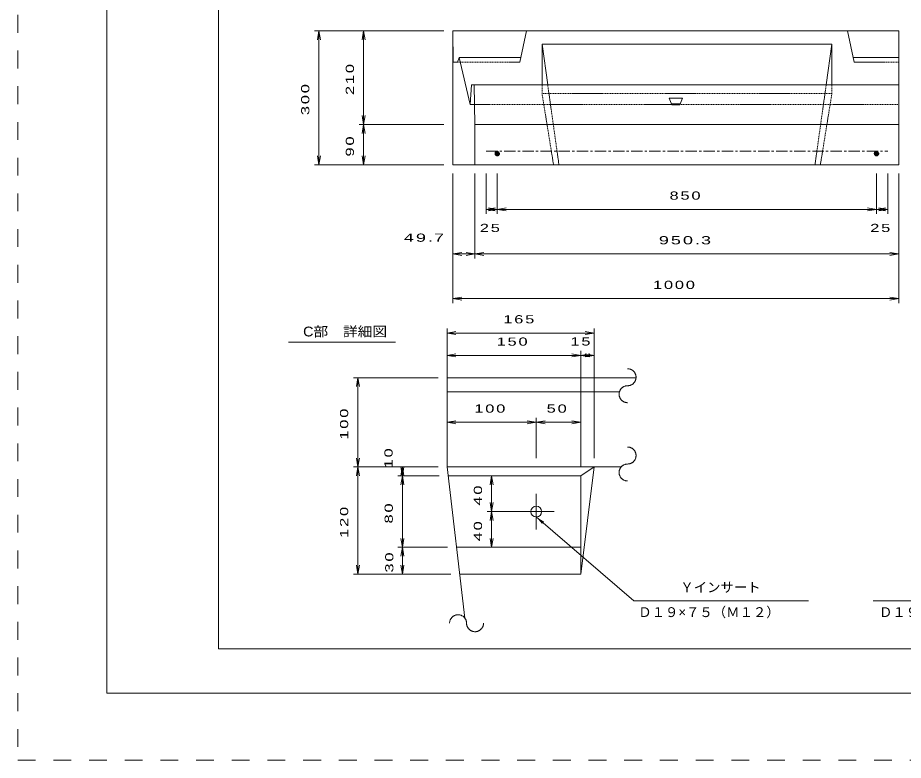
# Model space of a CAD drawing. Units: millimetres at full size, sheet at 1:10, with parts at other scales. Extents: x -200 to 4400, y -150 to 3120.
# Drawn here: x -200 to 1785, y -150 to 1514 of the extents above; entities that cross this region are included whole.
import ezdxf
from ezdxf.enums import TextEntityAlignment as Align

# ---------------------------------------------------------------- set-up
doc = ezdxf.new("R2010")
doc.units = ezdxf.units.MM
doc.header["$LTSCALE"] = 10
for name, pattern in [('USER1', [8, 4, -4]), ('USER2', [0.375, 0.25, -0.125]), ('USER3', [4.064, 2.54, -0.508, 0.508, -0.508])]:
    doc.linetypes.add(name, pattern=pattern)
for name, color, linetype, lineweight in [('0_3', 7, 'Continuous', 13), ('V-nasSTD', 5, 'USER1', 13), ('中心線', 7, 'USER3', 13), ('実線', 2, 'Continuous', 13), ('寸法線', 2, 'Continuous', 13), ('破線', 2, 'USER2', 13), ('補助線', 2, 'Continuous', 13)]:
    doc.layers.add(name, color=color, linetype=linetype, lineweight=lineweight)
doc.styles.add('標準ベクトル', font='')
doc.styles.get('標準ベクトル').set_extended_font_data('標準ベクトル')

# ---------------------------------------------------------------- blocks, each defined once
blk = doc.blocks.new('open_arrow')
at = {"color": 0, "linetype": 'Continuous', "lineweight": -2}
blk.add_lwpolyline([(7.5, 1.25), (0, 0), (7.5, -1.25)], dxfattribs=at)
blk = doc.blocks.new('filled_arrow')
at = {"color": 0, "linetype": 'Continuous', "lineweight": -2}
blk.add_solid([(7.5, 1.25), (0, 0), (7.5, -1.25)], dxfattribs=at)

msp = doc.modelspace()

# ---------------------------------------------------------------- linework, layer by layer
at = {"layer": '0_3'}
for p, q in [((0, 0), (0, 2970)), ((4200, 0), (0, 0))]:
    msp.add_line(p, q, dxfattribs=at)
at = {"layer": '0_3', "color": 6}
for p, q in [((250, 100), (250, 2870)), ((4100, 100), (250, 100))]:
    msp.add_line(p, q, dxfattribs=at)
at = {"layer": 'V-nasSTD'}
for p, q in [((-200, 3120), (-200, -150)), ((-200, -150), (4400, -150))]:
    msp.add_line(p, q, dxfattribs=at)
at = {"layer": '中心線'}
for p, q in [((850.18, 1214.33), (1750.48, 1214.33)), ((870.19, 1209.64), (874.86, 1214.32)), ((870.35, 1208.04), (876.47, 1214.16)), ((870.87, 1206.79), (877.71, 1213.64)), ((871.64, 1205.79), (878.71, 1212.86)), ((872.64, 1205.02), (879.48, 1211.87)), ((1720.49, 1209.65), (1725.16, 1214.32)), ((1720.65, 1208.04), (1726.77, 1214.16)), ((1721.17, 1206.79), (1728.01, 1213.64)), ((1721.94, 1205.8), (1729.01, 1212.87)), ((1722.93, 1205.02), (1729.31, 1211.4)), ((1729.31, 1211.4), (1729.78, 1211.87)), ((873.88, 1204.5), (880.01, 1210.62)), ((875.49, 1204.34), (880.17, 1209.02)), ((1724.18, 1204.5), (1729.31, 1209.63)), ((1725.78, 1204.34), (1729.31, 1207.86)), ((1728.89, 1205.67), (1729.13, 1205.92)), ((1729.31, 1209.63), (1730.3, 1210.63)), ((1729.31, 1207.86), (1730.47, 1209.02))]:
    msp.add_line(p, q, dxfattribs=at)
for centre in [(875.18, 1209.33), (1725.48, 1209.33)]:
    msp.add_circle(centre, 5, dxfattribs=at)
at = {"layer": '実線', "color": 7}
for p, q in [((776.66, 1414.33), (775.48, 1484.33)), ((940.48, 1484.33), (925.48, 1414.33)), ((1660.48, 1484.33), (1675.48, 1414.33)), ((786.13, 1414.33), (776.66, 1414.33)), ((789.68, 1424.33), (786.13, 1414.33)), ((927.62, 1424.33), (789.68, 1424.33)), ((1673.33, 1424.33), (1775.48, 1424.33)), ((762.59, 507.15), (1092.59, 507.15)), ((1062.59, 267.15), (1092.59, 507.15)), ((790.99, 267.15), (1062.59, 267.15))]:
    msp.add_line(p, q, dxfattribs=at)
at = {"layer": '実線', "color": 6}
for p, q in [((1775.48, 1484.33), (1775.48, 1184.33)), ((762.59, 507.15), (762.59, 707.15)), ((762.59, 707.15), (1186.33, 707.15)), ((802.69, 168.28), (762.59, 507.15))]:
    msp.add_line(p, q, dxfattribs=at)
at = {"layer": '実線'}
for p, q in [((1625.48, 1454.33), (975.48, 1454.33)), ((988.25, 1363.58), (975.48, 1454.33)), ((975.48, 1454.33), (975.48, 1363.58)), ((1612.7, 1363.58), (1625.48, 1454.33)), ((1625.48, 1454.33), (1625.48, 1363.58)), ((814.64, 1318.86), (789.68, 1424.33)), ((817.28, 1363.58), (814.64, 1318.86)), ((817.28, 1363.58), (1775.48, 1363.58)), ((825.18, 1274.33), (823.2, 1363.58)), ((825.18, 1184.33), (825.18, 1274.33)), ((1775.48, 1274.33), (825.18, 1274.33)), ((762.59, 675.15), (1149.02, 675.15)), ((762.59, 507.15), (1152.93, 507.15)), ((1062.59, 487.15), (1092.59, 507.15)), ((764.96, 487.15), (1062.59, 487.15)), ((1062.59, 327.15), (1062.59, 487.15)), ((962.59, 447.15), (962.59, 367.15)), ((1002.59, 407.15), (922.59, 407.15)), ((783.89, 327.15), (1062.59, 327.15)), ((1062.59, 327.15), (1062.59, 267.15))]:
    msp.add_line(p, q, dxfattribs=at)
at = {"layer": '実線', "color": 6}
msp.add_lwpolyline([(1775.48, 1484.33), (775.48, 1484.33), (775.48, 1184.33), (1775.48, 1184.33)], dxfattribs=at)
at = {"layer": '実線'}
msp.add_circle((962.59, 407.15), 12, dxfattribs=at)
at = {"layer": '寸法線'}
for p, q in [((755.48, 1484.33), (465.48, 1484.33)), ((475.48, 1184.33), (475.48, 1484.33)), ((755.48, 1484.33), (565.48, 1484.33)), ((575.48, 1274.33), (575.48, 1484.33)), ((755.48, 1274.33), (565.48, 1274.33)), ((755.48, 1274.33), (565.48, 1274.33)), ((575.48, 1184.33), (575.48, 1274.33)), ((755.48, 1184.33), (465.48, 1184.33)), ((755.48, 1184.33), (565.48, 1184.33)), ((775.48, 1164.33), (775.48, 874.33)), ((775.48, 1164.33), (775.48, 974.33)), ((825.18, 1164.33), (825.18, 974.33)), ((825.18, 1164.33), (825.18, 974.33)), ((850.18, 1164.33), (850.18, 1074.33)), ((875.18, 1164.33), (875.18, 1074.33)), ((1725.48, 1164.33), (1725.48, 1074.33)), ((1750.48, 1164.33), (1750.48, 1074.33)), ((1775.48, 1164.33), (1775.48, 874.33)), ((1775.48, 1164.33), (1775.48, 974.33)), ((850.18, 1084.33), (875.18, 1084.33)), ((875.18, 1084.33), (1725.48, 1084.33)), ((1725.48, 1084.33), (1750.48, 1084.33)), ((775.48, 984.33), (825.18, 984.33)), ((825.18, 984.33), (1775.48, 984.33)), ((775.48, 884.33), (1775.48, 884.33)), ((762.59, 527.15), (762.59, 817.15)), ((1092.59, 527.15), (1092.59, 817.15)), ((762.59, 807.15), (1092.59, 807.15)), ((406.84, 787.01), (646.84, 787.01)), ((762.59, 527.15), (762.59, 767.15)), ((762.59, 757.15), (1062.59, 757.15)), ((1062.59, 527.15), (1062.59, 767.15)), ((1062.59, 757.15), (1092.59, 757.15)), ((1092.59, 527.15), (1092.59, 767.15)), ((742.59, 707.15), (552.59, 707.15)), ((562.59, 707.15), (562.59, 507.15)), ((762.59, 527.15), (762.59, 617.15)), ((962.59, 527.15), (962.59, 617.15)), ((1062.59, 507.15), (1062.59, 617.15)), ((762.59, 607.15), (962.59, 607.15)), ((962.59, 607.15), (1062.59, 607.15)), ((742.59, 507.15), (552.59, 507.15)), ((562.59, 507.15), (562.59, 267.15)), ((742.59, 507.15), (652.59, 507.15)), ((662.59, 507.15), (662.59, 487.15)), ((744.96, 487.15), (652.59, 487.15)), ((662.59, 487.15), (662.59, 327.15)), ((942.59, 487.15), (852.59, 487.15)), ((862.59, 487.15), (862.59, 407.15)), ((942.59, 407.15), (852.59, 407.15)), ((862.59, 407.15), (862.59, 327.15)), ((763.89, 327.15), (652.59, 327.15)), ((662.59, 327.15), (662.59, 267.15)), ((942.59, 327.15), (852.59, 327.15)), ((770.99, 267.15), (552.59, 267.15)), ((770.99, 267.15), (652.59, 267.15))]:
    msp.add_line(p, q, dxfattribs=at)
for points in [[(1167.35, 727.14), (1168.3, 727.12), (1169.24, 727.05), (1170.18, 726.93), (1171.12, 726.77), (1172.04, 726.56), (1172.95, 726.3), (1173.85, 726), (1174.73, 725.65), (1175.6, 725.26), (1176.44, 724.83), (1177.26, 724.36), (1178.06, 723.84), (1178.83, 723.29), (1179.57, 722.7), (1180.28, 722.07), (1180.96, 721.41), (1181.6, 720.71), (1182.21, 719.99), (1182.78, 719.23), (1183.32, 718.45), (1183.81, 717.64), (1184.26, 716.81), (1184.67, 715.96), (1185.04, 715.08), (1185.37, 714.19), (1185.65, 713.29), (1185.88, 712.37), (1186.07, 711.44), (1186.21, 710.5), (1186.3, 709.56), (1186.35, 708.61), (1186.35, 707.67), (1186.3, 706.72), (1186.21, 705.78), (1186.07, 704.84), (1185.88, 703.91), (1185.65, 702.99), (1185.37, 702.09), (1185.04, 701.2), (1184.67, 700.32), (1184.26, 699.47), (1183.81, 698.64), (1183.32, 697.83), (1182.78, 697.05), (1182.21, 696.29), (1181.6, 695.57), (1180.96, 694.87), (1180.28, 694.21), (1179.57, 693.58), (1178.83, 692.99), (1178.06, 692.44), (1177.26, 691.93), (1176.44, 691.45), (1175.6, 691.02), (1174.73, 690.63), (1173.85, 690.28), (1172.95, 689.98), (1172.04, 689.72), (1171.12, 689.51), (1170.18, 689.35), (1169.24, 689.23), (1168.3, 689.16), (1167.35, 689.14), (1166.41, 689.11), (1165.46, 689.04), (1164.52, 688.93), (1163.59, 688.76), (1162.66, 688.55), (1161.75, 688.29), (1160.85, 687.99), (1159.97, 687.65), (1159.11, 687.26), (1158.26, 686.82), (1157.44, 686.35), (1156.65, 685.84), (1155.88, 685.28), (1155.14, 684.69), (1154.43, 684.06), (1153.75, 683.4), (1153.1, 682.71), (1152.49, 681.98), (1151.92, 681.23), (1151.39, 680.44), (1150.89, 679.64), (1150.44, 678.8), (1150.03, 677.95), (1149.66, 677.08), (1149.34, 676.19), (1149.06, 675.28), (1148.83, 674.36), (1148.64, 673.43), (1148.5, 672.5), (1148.4, 671.55), (1148.35, 670.61), (1148.35, 670.13), (1148.4, 668.71), (1148.5, 667.77), (1148.64, 666.83), (1148.83, 665.91), (1149.06, 664.99), (1149.34, 664.08), (1149.66, 663.19), (1150.03, 662.32), (1150.44, 661.46), (1150.89, 660.63), (1151.39, 659.82), (1151.92, 659.04), (1152.49, 658.29), (1153.1, 657.56), (1153.75, 656.87), (1154.43, 656.2), (1155.14, 655.58), (1155.88, 654.99), (1156.65, 654.43), (1157.44, 653.92), (1158.26, 653.45), (1159.11, 653.01), (1159.97, 652.62), (1160.85, 652.28), (1161.75, 651.98), (1162.66, 651.72), (1163.59, 651.51), (1164.52, 651.34), (1165.46, 651.23), (1166.41, 651.15), (1167.35, 651.13)], [(1167.35, 551.78), (1168.3, 551.76), (1169.24, 551.69), (1170.18, 551.57), (1171.12, 551.4), (1172.04, 551.19), (1172.95, 550.94), (1173.85, 550.63), (1174.73, 550.29), (1175.6, 549.9), (1176.44, 549.47), (1177.26, 548.99), (1178.06, 548.48), (1178.83, 547.93), (1179.57, 547.33), (1180.28, 546.71), (1180.96, 546.05), (1181.6, 545.35), (1182.21, 544.63), (1182.78, 543.87), (1183.32, 543.09), (1183.81, 542.28), (1184.26, 541.45), (1184.67, 540.59), (1185.04, 539.72), (1185.37, 538.83), (1185.65, 537.92), (1185.88, 537.01), (1186.07, 536.08), (1186.21, 535.14), (1186.3, 534.2), (1186.35, 533.25), (1186.35, 532.3), (1186.3, 531.36), (1186.21, 530.41), (1186.07, 529.48), (1185.88, 528.55), (1185.65, 527.63), (1185.37, 526.73), (1185.04, 525.83), (1184.67, 524.96), (1184.26, 524.11), (1183.81, 523.28), (1183.32, 522.47), (1182.78, 521.68), (1182.21, 520.93), (1181.6, 520.2), (1180.96, 519.51), (1180.28, 518.85), (1179.57, 518.22), (1178.83, 517.63), (1178.06, 517.08), (1177.26, 516.56), (1176.44, 516.09), (1175.6, 515.66), (1174.73, 515.27), (1173.85, 514.92), (1172.95, 514.62), (1172.04, 514.36), (1171.12, 514.15), (1170.18, 513.99), (1169.24, 513.87), (1168.3, 513.8), (1167.35, 513.77), (1166.41, 513.75), (1165.46, 513.68), (1164.52, 513.56), (1163.59, 513.4), (1162.66, 513.19), (1161.75, 512.93), (1160.85, 512.63), (1159.97, 512.28), (1159.11, 511.89), (1158.26, 511.46), (1157.44, 510.99), (1156.65, 510.47), (1155.88, 509.92), (1155.14, 509.33), (1154.43, 508.7), (1153.75, 508.04), (1153.1, 507.35), (1152.49, 506.62), (1151.92, 505.86), (1151.39, 505.08), (1150.89, 504.27), (1150.44, 503.44), (1150.03, 502.59), (1149.66, 501.71), (1149.34, 500.82), (1149.06, 499.92), (1148.83, 499), (1148.64, 498.07), (1148.5, 497.13), (1148.4, 496.19), (1148.35, 495.24), (1148.35, 494.77), (1148.4, 493.35), (1148.5, 492.41), (1148.64, 491.47), (1148.83, 490.54), (1149.06, 489.62), (1149.34, 488.72), (1149.66, 487.83), (1150.03, 486.96), (1150.44, 486.1), (1150.89, 485.27), (1151.39, 484.46), (1151.92, 483.68), (1152.49, 482.92), (1153.1, 482.2), (1153.75, 481.5), (1154.43, 480.84), (1155.14, 480.21), (1155.88, 479.62), (1156.65, 479.07), (1157.44, 478.56), (1158.26, 478.08), (1159.11, 477.65), (1159.97, 477.26), (1160.85, 476.91), (1161.75, 476.61), (1162.66, 476.36), (1163.59, 476.14), (1164.52, 475.98), (1165.46, 475.86), (1166.41, 475.79), (1167.35, 475.77)], [(962.59, 395.15), (1181.43, 207.09), (1572.63, 207.09)], [(2327.64, 395.15), (2108.81, 207.09), (1717.6, 207.09)], [(768.35, 157.07), (768.37, 158.02), (768.44, 158.96), (768.56, 159.9), (768.72, 160.83), (768.93, 161.76), (769.19, 162.67), (769.49, 163.57), (769.84, 164.45), (770.23, 165.31), (770.66, 166.16), (771.13, 166.98), (771.65, 167.77), (772.2, 168.54), (772.79, 169.28), (773.42, 169.99), (774.08, 170.67), (774.77, 171.32), (775.5, 171.93), (776.26, 172.5), (777.04, 173.03), (777.85, 173.53), (778.68, 173.98), (779.53, 174.39), (780.41, 174.76), (781.3, 175.08), (782.2, 175.36), (783.12, 175.59), (784.05, 175.78), (784.99, 175.92), (785.93, 176.02), (787.35, 176.07), (787.82, 176.07), (788.77, 176.02), (789.71, 175.92), (790.65, 175.78), (791.58, 175.59), (792.5, 175.36), (793.4, 175.08), (794.29, 174.76), (795.16, 174.39), (796.02, 173.98), (796.85, 173.53), (797.66, 173.03), (798.44, 172.5), (799.2, 171.93), (799.92, 171.32), (800.62, 170.67), (801.28, 169.99), (801.91, 169.28), (802.5, 168.54), (803.05, 167.77), (803.56, 166.98), (804.04, 166.16), (804.47, 165.31), (804.86, 164.45), (805.21, 163.57), (805.51, 162.67), (805.76, 161.76), (805.98, 160.83), (806.14, 159.9), (806.26, 158.96), (806.33, 158.02), (806.35, 157.07), (806.38, 156.12), (806.45, 155.18), (806.56, 154.24), (806.73, 153.3), (806.94, 152.38), (807.2, 151.47), (807.5, 150.57), (807.84, 149.69), (808.23, 148.82), (808.67, 147.98), (809.14, 147.16), (809.65, 146.36), (810.21, 145.59), (810.8, 144.85), (811.42, 144.14), (812.09, 143.46), (812.78, 142.82), (813.51, 142.21), (814.26, 141.64), (815.05, 141.1), (815.85, 140.61), (816.69, 140.16), (817.54, 139.75), (818.41, 139.38), (819.3, 139.05), (820.21, 138.77), (821.13, 138.54), (822.06, 138.35), (822.99, 138.21), (823.94, 138.12), (824.88, 138.07), (825.83, 138.07), (826.78, 138.12), (827.72, 138.21), (828.66, 138.35), (829.58, 138.54), (830.5, 138.77), (831.41, 139.05), (832.3, 139.38), (833.17, 139.75), (834.02, 140.16), (834.86, 140.61), (835.67, 141.1), (836.45, 141.64), (837.2, 142.21), (837.93, 142.82), (838.62, 143.46), (839.29, 144.14), (839.91, 144.85), (840.5, 145.59), (841.06, 146.36), (841.57, 147.16), (842.04, 147.98), (842.48, 148.82), (842.87, 149.69), (843.21, 150.57), (843.51, 151.47), (843.77, 152.38), (843.98, 153.3), (844.15, 154.24), (844.26, 155.18), (844.33, 156.12), (844.36, 157.07)]]:
    msp.add_lwpolyline(points, dxfattribs=at)
at = {"layer": '破線'}
for p, q in [((925.48, 1414.33), (786.13, 1414.33)), ((1675.48, 1414.33), (1775.48, 1414.33)), ((975.48, 1363.58), (975.48, 1343.83)), ((988.25, 1363.58), (1013.48, 1184.33)), ((1612.7, 1363.58), (1587.48, 1184.33)), ((1625.48, 1363.58), (1625.48, 1343.83)), ((1625.48, 1343.83), (975.48, 1343.83)), ((975.48, 1343.83), (1001.38, 1184.33)), ((1625.48, 1343.83), (1599.58, 1184.33)), ((814.64, 1318.86), (1775.48, 1318.86))]:
    msp.add_line(p, q, dxfattribs=at)
at = {"layer": '補助線'}
for p, q in [((1260.48, 1333.26), (1266.48, 1318.26)), ((1260.48, 1333.26), (1290.48, 1333.26)), ((1290.48, 1333.26), (1284.48, 1318.26)), ((1265.48, 1320.76), (1285.48, 1320.76)), ((1266.48, 1318.26), (1284.48, 1318.26))]:
    msp.add_line(p, q, dxfattribs=at)

# ---------------------------------------------------------------- block references
at = {"layer": '寸法線', "xscale": 2.67, "yscale": 2.67}
for name, p, rotation in [('open_arrow', (475.48, 1484.33), 270), ('open_arrow', (575.48, 1484.33), 270), ('open_arrow', (575.48, 1274.33), 90), ('open_arrow', (575.48, 1274.33), 270), ('open_arrow', (475.48, 1184.33), 90), ('open_arrow', (575.48, 1184.33), 90), ('open_arrow', (875.18, 1084.33), 180), ('open_arrow', (1725.48, 1084.33), 180), ('open_arrow', (1750.48, 1084.33), 180), ('open_arrow', (825.18, 984.33), 180), ('open_arrow', (1775.48, 984.33), 180), ('open_arrow', (1775.48, 884.33), 180), ('open_arrow', (1092.59, 807.15), 180), ('open_arrow', (1062.59, 757.15), 180), ('open_arrow', (1092.59, 757.15), 180), ('open_arrow', (562.59, 707.15), 270), ('open_arrow', (962.59, 607.15), 180), ('open_arrow', (1062.59, 607.15), 180), ('open_arrow', (562.59, 507.15), 90), ('open_arrow', (562.59, 507.15), 270), ('open_arrow', (662.59, 487.15), 90), ('open_arrow', (662.59, 507.15), 270), ('open_arrow', (662.59, 487.15), 270), ('open_arrow', (862.59, 487.15), 270), ('open_arrow', (862.59, 407.15), 90), ('open_arrow', (862.59, 407.15), 270), ('filled_arrow', (962.59, 395.15), 319.3), ('open_arrow', (662.59, 327.15), 90), ('open_arrow', (862.59, 327.15), 90), ('open_arrow', (662.59, 327.15), 270), ('open_arrow', (562.59, 267.15), 90), ('open_arrow', (662.59, 267.15), 90)]:
    msp.add_blockref(name, p, dxfattribs=dict(at, rotation=rotation))
for p in [(850.18, 1084.33), (875.18, 1084.33), (1725.48, 1084.33), (775.48, 984.33), (825.18, 984.33), (775.48, 884.33), (762.59, 807.15), (762.59, 757.15), (1062.59, 757.15), (762.59, 607.15), (962.59, 607.15)]:
    msp.add_blockref('open_arrow', p, dxfattribs=at)

# ---------------------------------------------------------------- texts
at = {"layer": '寸法線', "style": '標準ベクトル', "width": 1.1}
msp.add_text('\u3000C部\u3000詳細図\u3000', height=21.99, dxfattribs=at).set_placement((406.84, 793.01), align=Align.BOTTOM_LEFT)
at = {"layer": '寸法線', "style": '標準ベクトル'}
for s, p in [('Ｙインサート', (1285.62, 219.91)), ('Ｄ１９×７５（Ｍ１２）', (1191.24, 164.28)), ('Ｄ１９×７５（Ｍ１２）', (1731, 164.28))]:
    msp.add_text(s, height=21.99, dxfattribs=at).set_placement(p, align=Align.BOTTOM_LEFT)
at = {"layer": '寸法線', "char_height": 18.33, "attachment_point": 2, "rotation": 90, "style": '標準ベクトル'}
for s, insert in [('\\T1.2;\\W1.5;210', (535.48, 1377.2)), ('\\T1.2;\\W1.5;300', (435.48, 1332.2)), ('\\T1.2;\\W1.5;90', (535.48, 1227.2)), ('\\T1.2;\\W1.5;100', (522.59, 605.03)), ('\\T1.2;\\W1.5;10', (622.14, 528.48)), ('\\T1.2;\\W1.5;40', (822.59, 445.03)), ('\\T1.2;\\W1.5;80', (622.59, 405.03)), ('\\T1.2;\\W1.5;120', (522.59, 385.03)), ('\\T1.2;\\W1.5;40', (822.59, 365.03)), ('\\T1.2;\\W1.5;30', (623.91, 295.11))]:
    msp.add_mtext(s, dxfattribs=dict(at, insert=insert))
at = {"layer": '寸法線', "char_height": 18.33, "attachment_point": 2, "style": '標準ベクトル'}
for s, insert in [('\\T1.2;\\W1.5;850', (1298.2, 1124.33)), ('\\T1.2;\\W1.5;25', (860.55, 1051.83)), ('\\T1.2;\\W1.5;25', (1735.85, 1051.83)), ('\\T1.2;\\W1.65;49.7', (713.01, 1030.01)), ('\\T1.2;\\W1.65;950.3', (1298.2, 1024.33)), ('\\T1.2;\\W1.5;1000', (1273.35, 924.33)), ('\\T1.2;\\W1.5;165', (925.47, 847.15)), ('\\T1.2;\\W1.5;150', (910.47, 797.15)), ('\\T1.2;\\W1.5;15', (1063.7, 797.5)), ('\\T1.2;\\W1.5;100', (860.47, 647.15)), ('\\T1.2;\\W1.5;50', (1010.47, 647.15))]:
    msp.add_mtext(s, dxfattribs=dict(at, insert=insert))

doc.saveas('drawing.dxf')
